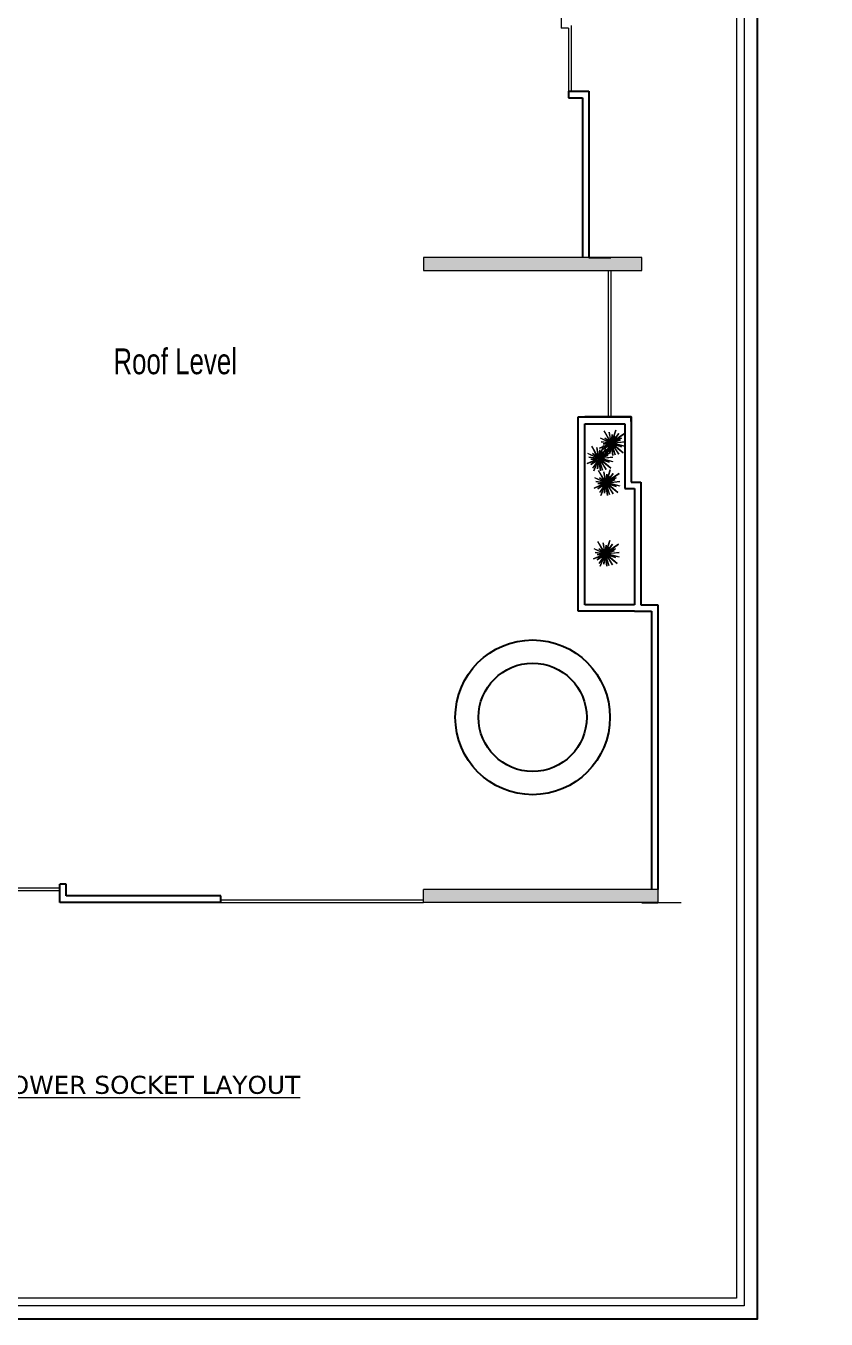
# Model space of a CAD drawing. Header units: inches. Extents: x 109699 to 44449955, y -10987 to 15824140.
# Drawn here: x 203821 to 204442, y -4569 to -3566 of the extents above; entities that cross this region are included whole.
import ezdxf

# ---------------------------------------------------------------- set-up
doc = ezdxf.new("R2010")
doc.units = ezdxf.units.IN
doc.header["$LTSCALE"] = 5
doc.header["$MEASUREMENT"] = 0
doc.linetypes.add('ACAD_ISO03W100', pattern=[30, 12, -18])
doc.layers.get('0').update_dxf_attribs({"color": 123})
for name, color, linetype, lineweight in [('@NORMAL', 7, 'Continuous', 5), ('dotted', 8, 'ACAD_ISO03W100', 5), ('ha', 252, 'Continuous', 5), ('Plant', 94, 'Continuous', 0), ('Railling', 8, 'Continuous', 5), ('Text', 7, 'Continuous', 0), ('WALL-1', 8, 'Continuous', 9)]:
    doc.layers.add(name, color=color, linetype=linetype, lineweight=lineweight)
doc.layers.add('T', color=8, linetype='Continuous')
doc.styles.add('AR8', font='swisscl.ttf')
doc.styles.add('style2', font='ARIALN.TTF', dxfattribs={"width": 0.75, "height": 3})
pattern_1 = [(50, (3370.8567, -39157.6515), (7.17260183, -0.62752135), [0.75, -8.25]), (355, (3370.857, -39157.6515), (-1.38751334, 7.52192134), [0.6, -6.6]), (100.4514445, (3371.4544, -39157.704), (5.78508847, 6.8943999), [0.63740192, -7.01142112]), (46.1842, (3370.857, -39155.6515), (10.6724133, -1.6551928), [1.125, -12.375]), (96.6356355, (3371.746, -39155.789), (9.34661946, 9.741186), [0.9561034, -10.5171376]), (351.184164, (3370.857, -39155.652), (9.34661945, 9.741186), [0.9, -9.9]), (21, (3371.8567, -39156.1515), (5.96907052, -4.0261889), [0.75, -8.25]), (326, (3371.857, -39156.1515), (2.43315332, 7.25150045), [0.6, -6.6]), (71.4514447, (3372.354, -39156.487), (8.40222377, 3.22531153), [0.6374019, -7.01142112]), (37.5, (3370.8567, -39157.6515), (0.121598553, 3.328938538), [0, -6.52, 0, -6.7, 0, -6.625]), (7.5, (3370.8567, -39157.6515), (2.630695374, 3.94411712), [0, -3.82, 0, -6.37, 0, -2.525]), (327.5, (3368.6267, -39157.6515), (5.33822436, -0.225548717), [0, -2.5, 0, -7.8, 0, -10.35]), (317.5, (3367.6267, -39157.6515), (5.83186169, 1.00104982), [0, -3.25, 0, -5.18, 0, -7.35])]

# ---------------------------------------------------------------- blocks, each defined once
blk = doc.blocks.new('zxczxczxcz')
at = {"layer": '@NORMAL'}
for points in [[(177327.5, -15450.1), (175295.2, -15450.1), (175295.2, -14276.8), (177327.5, -14276.8)], [(177319.9, -15442.5), (175302.8, -15442.5), (175302.8, -14284.5), (177319.9, -14284.5)]]:
    blk.add_lwpolyline(points, close=True, dxfattribs=at)
at = {"layer": 'WALL-1', "lineweight": 30}
blk.add_line((177340.9, -14263.5), (177340.9, -15463.5), dxfattribs=at)
blk.add_lwpolyline([(177340.9, -15463.5), (175281.8, -15463.5), (175281.8, -14263.5), (177340.9, -14263.5)], close=True, dxfattribs=at)
blk = doc.blocks.new('TREEN')
at = {"color": 250, "linetype": 'ByBlock'}
for p, q in [((-87, 121), (-361, 499)), ((-8, 75), (-55, 527)), ((0, 0), (111, 527)), ((-83, 28), (-499, 166)), ((0, 0), (-416, -83)), ((0, 0), (-361, 277)), ((0, 0), (-333, 28)), ((0, 0), (-250, 139)), ((0, 0), (-194, 388)), ((0, 0), (-194, -416)), ((0, 0), (-194, -250)), ((0, 0), (-111, 333)), ((0, 0), (-55, -388)), ((0, 0), (139, 388)), ((0, 0), (444, 139)), ((0, 0), (471, 55)), ((0, 0), (28, -305)), ((31, 21), (416, 277)), ((35, 43), (361, 444)), ((-60, -35), (-471, -277)), ((27, -4), (388, -55)), ((28, -63), (194, -444)), ((34, -24), (361, -250)), ((50, -68), (222, -305)), ((63, -26), (471, -194))]:
    blk.add_line(p, q, dxfattribs=at)
at = {"color": 0, "linetype": 'ByBlock'}
for p, q in [((-361, 499), (-65, 55)), ((-55, 527), (0, 111)), ((0, 111), (111, 527)), ((-499, 166), (-139, 55)), ((-361, 277), (-65, 55)), ((-333, 28), (-83, 28)), ((-250, 139), (-139, 55)), ((-194, 388), (-87, 121)), ((-111, 333), (-8, 75)), ((-65, 55), (-28, 28)), ((-65, 55), (-28, 28)), ((471, 55), (27, -4)), ((444, 139), (31, 21)), ((416, 277), (35, 43)), ((361, 444), (61, 98)), ((139, 388), (61, 98)), ((-471, -277), (-93, -88)), ((-416, -83), (-60, -35)), ((-28, -83), (-194, -416)), ((-194, -250), (-93, -88)), ((-93, -88), (-60, -35)), ((-93, -88), (-60, -35)), ((-55, -388), (-28, -83)), ((28, -305), (28, -63)), ((222, -305), (34, -24)), ((194, -444), (50, -68)), ((388, -55), (63, -26)), ((471, -194), (111, -55)), ((111, -55), (361, -250))]:
    blk.add_line(p, q, dxfattribs=at)

msp = doc.modelspace()

# ---------------------------------------------------------------- hatches: boundary and pattern name
at = {"layer": 'ha'}
h = msp.add_hatch(dxfattribs=at)
h.set_pattern_fill('AR-CONC', color=256)
h.set_pattern_definition(pattern_1)
h.paths.add_polyline_path([(204129.2, -3755.5), (204298.6, -3755.5), (204298.6, -3745.5), (204129.2, -3745.5)])
h = msp.add_hatch(dxfattribs=at)
h.set_pattern_fill('AR-CONC', color=256)
h.set_pattern_definition(pattern_1)
h.paths.add_polyline_path([(204311.2, -4235.6), (204129.2, -4235.6), (204129.2, -4240.6), (204129.2, -4245.6), (204311.2, -4245.6)])

# ---------------------------------------------------------------- linework, layer by layer
at = {"layer": 'dotted'}
msp.add_line((204311.2, -4245.7, -0.1), (204329.2, -4245.7, -0.1), dxfattribs=at)
at = {"layer": 'Railling'}
for p, q in [((204236, -3540.6, -0.2), (204236, -3567.6, -0.2)), ((204241.7, -3567.6, -0.2), (204236, -3567.6, -0.2)), ((204241.7, -3567.6, 0), (204241.7, -3616.6, 0)), ((204243.7, -3565.6, 0), (204243.7, -3616.6, 0)), ((204272.6, -3755.5, 0), (204272.6, -3869.1, 0)), ((204274.6, -3755.5, -0.1), (204274.6, -3869.1, 0)), ((203707.4, -4234.4, 0), (203847, -4234.4, 0)), ((203707.4, -4236.4, 0), (203847, -4236.4, 0)), ((203971.9, -4243.6, 0), (204129.2, -4243.6, 0)), ((203971.9, -4245.6, 0), (204129.2, -4245.6, 0))]:
    msp.add_line(p, q, dxfattribs=at)
at = {"layer": 'WALL-1', "lineweight": 30}
for p, q in [((204241.7, -3616.6, -0.1), (204257.5, -3616.6, -0.1)), ((204241.7, -3616.6, -0.1), (204241.7, -3621.6, -0.1)), ((204257.5, -3616.6, -0.1), (204257.5, -3745.5, -0.1)), ((204241.7, -3621.6, -0.1), (204252.5, -3621.6, -0.1)), ((204252.5, -3621.6, -0.1), (204252.5, -3745.5, 0)), ((204257.5, -3745.5, -0.1), (204274.6, -3745.5, -0.1)), ((204249.2, -4019.8, 0), (204249.2, -3869.1, 0)), ((204249.2, -3869.1, 0), (204269.6, -3869.1, 0)), ((204269.6, -3869.1, -0.1), (204290.5, -3869.1, -0.1)), ((204290.5, -3869.1, -0.1), (204290.5, -3919.6, -0.1)), ((204254.5, -4014.8), (204254.5, -3874.4)), ((204285.5, -3874.4, -0.1), (204285.5, -3924.6, -0.1)), ((204290.5, -3919.6, -0.1), (204297.9, -3919.6, -0.1)), ((204297.9, -3919.6, -0.1), (204297.9, -4014.8, -0.1)), ((204285.5, -3924.6, -0.1), (204292.9, -3924.6, -0.1)), ((204292.9, -3924.6, -0.1), (204292.9, -4014.8, -0.1)), ((204292.9, -4019.8, -0.1), (204249.2, -4019.8, -0.1)), ((204292.9, -4014.8, -0.1), (204254.5, -4014.8, -0.1)), ((204292.9, -4019.8, -0.1), (204306.2, -4019.8, -0.1)), ((204297.9, -4014.8, -0.1), (204311.2, -4014.8, -0.1)), ((204306.2, -4019.8, -0.1), (204306.2, -4235.6, -0.1)), ((204311.2, -4014.8, -0.1), (204311.2, -4235.6, -0.1)), ((203846.9, -4245.6, -0.1), (203846.9, -4231.4, -0.1)), ((203851.9, -4231.4, -0.1), (203846.9, -4231.4, -0.1)), ((203851.9, -4240.6, -0.1), (203851.9, -4231.4, -0.1)), ((203971.9, -4240.6, -0.1), (203851.9, -4240.6, -0.1)), ((203971.9, -4245.6, 0), (203971.9, -4240.6, 0)), ((203971.9, -4245.6, -0.1), (203846.9, -4245.6, -0.1)), ((204298.6, -4245.7, -0.1), (204311.2, -4245.7, -0.1))]:
    msp.add_line(p, q, dxfattribs=at)
at = {"layer": 'WALL-1'}
for p, q in [((204311.2, -4235.6, -0.1), (204129.2, -4235.6, -0.1)), ((204129.2, -4245.6, 0), (204129.2, -4235.7, 0)), ((204311.2, -4235.6, -0.1), (204311.2, -4245.7, -0.1)), ((204311.2, -4245.6, -0.1), (204129.2, -4245.6, -0.1))]:
    msp.add_line(p, q, dxfattribs=at)
at = {"layer": 'WALL-1', "elevation": 0}
msp.add_lwpolyline([(204129.2, -3755.5), (204298.6, -3755.5), (204298.6, -3745.5), (204129.2, -3745.5)], close=True, dxfattribs=at)
at = {"layer": 'WALL-1', "lineweight": 30}
msp.add_lwpolyline([(204290.5, -3872.6), (204290.5, -3872.6), (204290.5, -3869.1), (204254.5, -3869.1)], dxfattribs=at)
at = {"layer": 'WALL-1', "lineweight": 30, "elevation": 0.1}
msp.add_lwpolyline([(204254.5, -3874.4), (204285.5, -3874.4)], dxfattribs=at)
at = {"layer": 'WALL-1', "lineweight": 30}
for radius in [60, 42]:
    msp.add_circle((204213.9, -4102.1, -0.2), radius, dxfattribs=at)

# ---------------------------------------------------------------- block references
at = {"layer": 'Plant', "xscale": 0.02049739999347366, "yscale": 0.02049739999347366, "zscale": 0.02049739999347366, "rotation": 270}
for p in [(204275, -3889.5, 0), (204265.4, -3901.4, 0), (204270.8, -3920.3, 0), (204270.3, -3975.3, 0)]:
    msp.add_blockref('TREEN', p, dxfattribs=at)
at = {"layer": 'WALL-1', "linetype": 'Continuous', "xscale": 0.7745455872000001, "yscale": 0.7745455872000001, "zscale": 0.7745455872000001, "rotation": 270}
msp.add_blockref('zxczxczxcz', (215436, 132789.8), dxfattribs=at)

# ---------------------------------------------------------------- texts
at = {"layer": 'T', "insert": (203884.6, -3836.3), "char_height": 20, "width": 220.75, "attachment_point": 8, "style": 'style2'}
msp.add_mtext('\\pi103.76;{\\fCentury Gothic|b0|i0|c0|p34;Roof Level}', dxfattribs=at)
at = {"layer": 'Text', "insert": (203674, -4380.1, 1328.9), "char_height": 14, "width": 856.591, "attachment_point": 1, "style": 'AR8'}
msp.add_mtext('\\A1;{\\fVerdana|b0|i0|c0|p34;\\LELECTRICAL POWER SOCKET LAYOUT}', dxfattribs=at)

doc.saveas('drawing.dxf')
